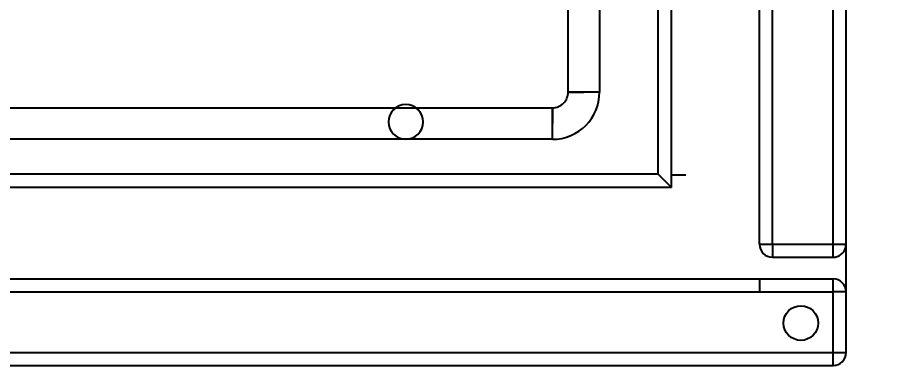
# Model space of a CAD drawing. Header units: millimetres. Extents: x 10366 to 13995, y 24552 to 29685.
# Drawn here: x 13101.2 to 13300.5, y 26691.2 to 26772.8 of the extents above; entities that cross this region are included whole.
import ezdxf

# ---------------------------------------------------------------- set-up
doc = ezdxf.new("R2010")
doc.units = ezdxf.units.MM
doc.header["$LTSCALE"] = 3
doc.layers.add('DomyÅ›lny', color=7, linetype='Continuous')
doc.styles.get("Standard").update_dxf_attribs({"font": 'arial.ttf'})
doc.dimstyles.new('MATEUSZ', dxfattribs={"dimtxt": 35, "dimasz": 16, "dimexe": 0.18, "dimexo": 0.0625, "dimgap": 0.09, "dimtad": 0, "dimdec": 0, "dimdsep": 46, "dimtxsty": 'Standard', "dimblk": 'DOT', "dimcen": 0.09, "dimse1": 1, "dimse2": 1, "dimadec": 0, "dimazin": 0, "dimtfac": 1, "dimtdec": 0, "dimtofl": 0, "dimtmove": 0, "dimatfit": 3, "dimfxl": 1, "dimtolj": 1, "dimtzin": 0, "dimlwd": 9, "dimlwe": 9, "dimarcsym": 0})

# ---------------------------------------------------------------- blocks, each defined once
blk = doc.blocks.new('_Dot')
at = {"color": 0, "linetype": 'ByBlock', "lineweight": -2}
blk.add_line((-0.5, 0), (-1, 0), dxfattribs=at)
at = {"color": 0, "linetype": 'ByBlock', "const_width": 0.5}
blk.add_lwpolyline([(-0.25, 0, 1), (0.25, 0, 1)], format="xyb", close=True, dxfattribs=at)
blk = doc.blocks.new('*D17')
at = {"color": 0, "lineweight": 9, "transparency": 16777216}
for p, q in [((12534.53, 26520.14), (12866.99, 26520.14)), ((13276.53, 26520.14), (12944.07, 26520.14))]:
    blk.add_line(p, q, dxfattribs=at)
at = {"layer": 'Defpoints', "color": 0, "transparency": 16777216}
for p in [(12518.53, 26720.42), (13292.53, 26720.42), (13292.53, 26520.14)]:
    blk.add_point(p, dxfattribs=at)
at = {"color": 0, "lineweight": 9, "transparency": 16777216, "xscale": 16, "yscale": 16, "zscale": 16, "rotation": 180}
blk.add_blockref('_Dot', (12518.53, 26520.14), dxfattribs=at)
at = {"color": 0, "lineweight": 9, "transparency": 16777216, "xscale": 16, "yscale": 16, "zscale": 16}
blk.add_blockref('_Dot', (13292.53, 26520.14), dxfattribs=at)
at = {"color": 0, "transparency": 16777216, "insert": (12905.53, 26520.14), "char_height": 35, "attachment_point": 5}
blk.add_mtext('\\A1;774', dxfattribs=at)

msp = doc.modelspace()

# ---------------------------------------------------------------- linework, layer by layer
at = {"layer": 'DomyÅ›lny'}
for p, q in [((13289.53, 26720.42), (13289.53, 27463.42)), ((13292.53, 26695.42), (13292.53, 27463.42)), ((13272.53, 26720.42), (13272.53, 27443.42)), ((13275.53, 26720.42), (13275.53, 27443.42)), ((13252.25, 26733.5), (13252.25, 27423.5)), ((13249.16, 26736.59), (13249.16, 27420.41)), ((13228.36, 26755.52), (13228.36, 26904.65)), ((13235.61, 26904.65), (13235.61, 26755.52)), ((12926.49, 26751.9), (13224.73, 26751.9)), ((13224.73, 26744.65), (12926.49, 26744.65)), ((13249.16, 26736.59), (12565.34, 26736.59)), ((13252.25, 26736.41), (13255.53, 26736.41)), ((13252.25, 26733.5), (12562.25, 26733.5)), ((13275.53, 26720.42), (13289.53, 26720.42)), ((13275.53, 26717.42), (13289.53, 26717.42)), ((12538.53, 26712.42), (13272.53, 26712.42)), ((13272.53, 26712.42), (13289.53, 26712.42)), ((12538.53, 26709.42), (13272.53, 26709.42)), ((13272.53, 26709.42), (13289.53, 26709.42)), ((13289.53, 26695.42), (13289.53, 26709.42)), ((12521.53, 26695.42), (13289.53, 26695.42)), ((12521.53, 26692.42), (13289.53, 26692.42))]:
    msp.add_line(p, q, dxfattribs=at)
for points in [[(13224.73, 26751.9, 0), (13225.09, 26751.92, 0), (13225.45, 26751.97, 0), (13225.8, 26752.06, 0), (13226.15, 26752.19, 0), (13226.47, 26752.34, 0), (13226.78, 26752.53, 0), (13227.06, 26752.75, 0), (13227.32, 26752.99, 0), (13227.56, 26753.26, 0), (13227.77, 26753.54, 0), (13227.94, 26753.85, 0), (13228.09, 26754.17, 0), (13228.21, 26754.49, 0), (13228.29, 26754.83, 0), (13228.34, 26755.18, 0), (13228.36, 26755.52, 0)], [(13235.61, 26755.52, 0), (13235.61, 26755.52, 0), (13235.61, 26755.52, 0), (13235.61, 26755.52, 0), (13235.61, 26755.52, 0), (13235.61, 26755.52, 0), (13235.61, 26755.52, 0), (13235.61, 26755.52, 0), (13235.61, 26755.52, 0), (13235.61, 26755.52, 0), (13235.61, 26755.52, 0), (13235.61, 26755.52, 0), (13235.61, 26755.52, 0), (13235.6, 26755.52, 0), (13235.58, 26755.52, 0), (13235.5, 26755.52, 0), (13235.16, 26755.52, 0), (13231.98, 26755.52, 0)], [(13224.73, 26744.65, 0), (13224.73, 26744.65, 0), (13224.73, 26744.65, 0), (13224.73, 26744.65, 0), (13224.73, 26744.65, 0), (13224.73, 26744.65, 0), (13224.73, 26744.65, 0), (13224.73, 26744.65, 0), (13224.73, 26744.65, 0), (13224.73, 26744.65, 0), (13224.73, 26744.65, 0), (13224.73, 26744.65, 0), (13224.73, 26744.65, 0), (13224.73, 26744.65, 0), (13224.73, 26744.67, 0), (13224.73, 26744.75, 0), (13224.73, 26745.09, 0), (13224.73, 26748.27, 0)], [(13252.25, 26733.5, 0), (13252.25, 26733.5, 0), (13252.25, 26733.5, 0), (13252.25, 26733.5, 0), (13252.25, 26733.5, 0), (13252.25, 26733.5, 0), (13252.25, 26733.5, 0), (13252.25, 26733.5, 0), (13252.25, 26733.5, 0), (13252.25, 26733.5, 0), (13252.24, 26733.5, 0), (13252.24, 26733.51, 0), (13252.15, 26733.59, 0), (13251.3, 26734.44, 0), (13249.16, 26736.59, 0)], [(13272.53, 26720.42, 0), (13272.53, 26720.42, 0), (13272.53, 26720.42, 0), (13272.53, 26720.42, 0), (13272.53, 26720.42, 0), (13272.53, 26720.42, 0), (13272.53, 26720.42, 0), (13272.53, 26720.42, 0), (13272.53, 26720.42, 0), (13272.53, 26720.42, 0), (13272.53, 26720.42, 0), (13272.53, 26720.42, 0), (13272.54, 26720.42, 0), (13272.55, 26720.42, 0), (13272.62, 26720.42, 0), (13272.9, 26720.42, 0), (13275.53, 26720.42, 0)], [(13275.53, 26720.42, 0), (13275.53, 26717.42, 0)], [(13289.53, 26717.42, 0), (13289.53, 26717.42, 0), (13289.53, 26717.42, 0), (13289.53, 26717.42, 0), (13289.53, 26717.42, 0), (13289.53, 26717.42, 0), (13289.53, 26717.42, 0), (13289.53, 26717.42, 0), (13289.53, 26717.42, 0), (13289.53, 26717.42, 0), (13289.53, 26717.42, 0), (13289.53, 26717.43, 0), (13289.53, 26717.43, 0), (13289.53, 26717.43, 0), (13289.53, 26717.45, 0), (13289.53, 26717.51, 0), (13289.53, 26717.79, 0), (13289.53, 26720.42, 0)], [(13289.53, 26720.42, 0), (13292.53, 26720.42, 0)], [(13272.53, 26712.42, 0), (13272.53, 26712.42, 0), (13272.53, 26712.42, 0), (13272.53, 26712.42, 0), (13272.53, 26712.42, 0), (13272.53, 26712.42, 0), (13272.53, 26712.42, 0), (13272.53, 26712.42, 0), (13272.53, 26712.42, 0), (13272.53, 26712.42, 0), (13272.53, 26712.42, 0), (13272.53, 26712.42, 0), (13272.53, 26712.42, 0), (13272.53, 26712.4, 0), (13272.53, 26712.34, 0), (13272.53, 26712.05, 0), (13272.53, 26709.42, 0)], [(13289.53, 26709.42, 0), (13289.53, 26712.42, 0)], [(13292.53, 26709.42, 0), (13292.53, 26709.42, 0), (13292.53, 26709.42, 0), (13292.53, 26709.42, 0), (13292.53, 26709.42, 0), (13292.53, 26709.42, 0), (13292.53, 26709.42, 0), (13292.53, 26709.42, 0), (13292.53, 26709.42, 0), (13292.53, 26709.42, 0), (13292.53, 26709.42, 0), (13292.53, 26709.42, 0), (13292.53, 26709.42, 0), (13292.53, 26709.42, 0), (13292.51, 26709.42, 0), (13292.44, 26709.42, 0), (13292.16, 26709.42, 0), (13289.53, 26709.42, 0)], [(13289.53, 26695.42, 0), (13292.53, 26695.42, 0)], [(13289.53, 26692.42, 0), (13289.53, 26692.42, 0), (13289.53, 26692.42, 0), (13289.53, 26692.42, 0), (13289.53, 26692.42, 0), (13289.53, 26692.42, 0), (13289.53, 26692.42, 0), (13289.53, 26692.42, 0), (13289.53, 26692.42, 0), (13289.53, 26692.42, 0), (13289.53, 26692.42, 0), (13289.53, 26692.43, 0), (13289.53, 26692.43, 0), (13289.53, 26692.43, 0), (13289.53, 26692.45, 0), (13289.53, 26692.51, 0), (13289.53, 26692.79, 0), (13289.53, 26695.42, 0)]]:
    msp.add_polyline3d(points, dxfattribs=at)
for points in [[(13231.98, 26755.52, 0), (13228.36, 26755.52, 0)], [(13224.73, 26748.27, 0), (13224.73, 26751.9, 0)]]:
    msp.add_polyline3d(points, close=True, dxfattribs=at)
msp.add_circle((13282.09, 26702.23), 4, dxfattribs=at)
for centre, radius, start, end in [((13224.73, 26755.52), 10.88, 270, 0), ((13190.87, 26748.65), 4, 0, 180), ((13190.87, 26748.65), 4, 180, 0), ((13275.53, 26720.42), 3, 180, 270), ((13289.53, 26720.42), 3, 343.3415, 0), ((13289.53, 26720.42), 3, 270, 343.3415), ((13289.53, 26709.42), 3, 0, 90), ((13289.53, 26695.42), 3, 270, 0)]:
    msp.add_arc(centre, radius, start, end, dxfattribs=at)

# ---------------------------------------------------------------- dimensions: what is measured, and where the dimension line sits
dim = msp.add_linear_dim(base=(13292.53, 26520.14), p1=(12518.53, 26720.42), p2=(13292.53, 26720.42), dimstyle='MATEUSZ')
dim.commit()
dim.dimension.update_dxf_attribs({"geometry": '*D17', "text_midpoint": (12905.53, 26520.14)})

doc.saveas('drawing.dxf')
